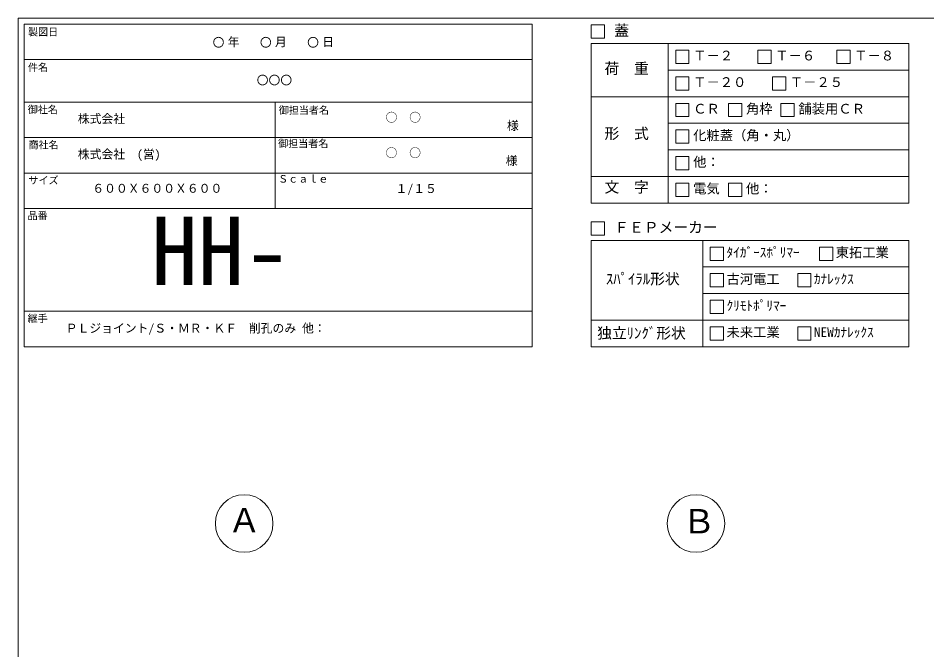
# Model space of a CAD drawing. Units: millimetres, scale not verified. Extents: x -4890 to 18494, y -2318 to 2318.
# Drawn here: x -1230 to 1846, y 181 to 2318 of the extents above; entities that cross this region are included whole.
import ezdxf
from ezdxf.enums import TextEntityAlignment as Align

# ---------------------------------------------------------------- set-up
doc = ezdxf.new("R2010")
doc.units = ezdxf.units.MM
doc.header["$LTSCALE"] = 10
for name, color, linetype, lineweight in [('0-2_waku', 7, 'Continuous', 18), ('0-3_gaikei', 7, 'Continuous', 18), ('0-E_文字１', 7, 'Continuous', 18), ('1-5_文字２', 7, 'Continuous', 5)]:
    doc.layers.add(name, color=color, linetype=linetype, lineweight=lineweight)
doc.styles.add('ＭＳ ゴシック', font='')
doc.styles.get('ＭＳ ゴシック').set_extended_font_data('MS Gothic')

msp = doc.modelspace()

# ---------------------------------------------------------------- linework, layer by layer
at = {"layer": '0-2_waku'}
for p, q in [((-1230, 2318.16), (-1230, -1956.84)), ((-1230, 2318.16), (4890, 2318.16)), ((-1210, 2298.16), (-1210, 1206.16)), ((-1210, 2298.16), (510, 2298.16)), ((-1210, 2298.16), (-1210, 1206.16)), ((-1210, 2298.16), (510, 2298.16)), ((-1210, 2298.16), (-1210, 1206.16)), ((510, 2298.16), (510, 1206.16)), ((710, 2232.38), (1785, 2232.38)), ((710, 2232.38), (710, 1692.38)), ((970.67, 2232.38), (970.67, 1692.38)), ((1785, 2232.38), (1785, 1692.38)), ((-1210, 2178.16), (510, 2178.16)), ((-1210, 2178.16), (510, 2178.16)), ((-1210, 2178.16), (510, 2178.16)), ((-1210, 2178.16), (510, 2178.16)), ((970.67, 2142.38), (1785, 2142.38)), ((-1210, 2034.16), (510, 2034.16)), ((-1210, 2034.16), (510, 2034.16)), ((-360, 2034.16), (-360, 1674.16)), ((710, 2052.38), (1785, 2052.38)), ((970.67, 1962.38), (1785, 1962.38)), ((-1210, 1914.16), (510, 1914.16)), ((970.67, 1872.38), (1785, 1872.38)), ((-1210, 1794.16), (510, 1794.16)), ((710, 1782.38), (1785, 1782.38)), ((710, 1692.38), (1785, 1692.38)), ((-1210, 1674.16), (510, 1674.16)), ((710, 1566.16), (1785, 1566.16)), ((710, 1566.16), (710, 1206.16)), ((1087.82, 1566.16), (1087.82, 1206.16)), ((1785, 1566.16), (1785, 1206.16)), ((1087.82, 1476.16), (1785, 1476.16)), ((1087.82, 1386.16), (1785, 1386.16)), ((-1210, 1326.16), (510, 1326.16)), ((710, 1296.16), (1785, 1296.16)), ((-1210, 1206.16), (510, 1206.16)), ((710, 1206.16), (1785, 1206.16)), ((710, 1206.16), (1785, 1206.16))]:
    msp.add_line(p, q, dxfattribs=at)
at = {"layer": '0-3_gaikei'}
for centre in [(-465, 608.16), (1065, 608.16)]:
    msp.add_circle(centre, 97.5, dxfattribs=at)
at = {"layer": '0-E_文字１'}
for p, q in [((710, 2295.2), (710, 2250.2)), ((710, 2250.2), (755, 2250.2)), ((995.97, 2209.88), (1040.97, 2209.88)), ((995.97, 2209.88), (995.97, 2164.88)), ((995.97, 2209.88), (995.97, 2164.88)), ((995.97, 2209.88), (1040.97, 2209.88)), ((995.97, 2209.88), (995.97, 2164.88)), ((995.97, 2209.88), (1040.97, 2209.88)), ((1040.97, 2209.88), (1040.97, 2164.88)), ((1040.97, 2209.88), (1040.97, 2164.88)), ((1040.97, 2209.88), (1040.97, 2164.88)), ((1274.05, 2209.88), (1319.05, 2209.88)), ((1274.05, 2209.88), (1274.05, 2164.88)), ((1319.05, 2209.88), (1319.05, 2164.88)), ((1541.26, 2209.88), (1586.26, 2209.88)), ((1541.26, 2209.88), (1541.26, 2164.88)), ((1586.26, 2209.88), (1586.26, 2164.88)), ((995.97, 2164.88), (1040.97, 2164.88)), ((995.97, 2164.88), (1040.97, 2164.88)), ((995.97, 2164.88), (1040.97, 2164.88)), ((1274.05, 2164.88), (1319.05, 2164.88)), ((1541.26, 2164.88), (1586.26, 2164.88)), ((995.97, 2119.88), (1040.97, 2119.88)), ((995.97, 2119.88), (995.97, 2074.88)), ((1040.97, 2119.88), (1040.97, 2074.88)), ((1323.45, 2119.88), (1368.45, 2119.88)), ((1323.45, 2119.88), (1323.45, 2074.88)), ((1368.45, 2119.88), (1368.45, 2074.88)), ((995.97, 2074.88), (1040.97, 2074.88)), ((1323.45, 2074.88), (1368.45, 2074.88)), ((995.97, 2029.88), (1040.97, 2029.88)), ((995.97, 2029.88), (995.97, 1984.88)), ((995.97, 2029.88), (995.97, 1984.88)), ((1040.97, 2029.88), (1040.97, 1984.88)), ((1040.97, 2029.88), (1040.97, 1984.88)), ((1174.96, 2029.88), (1219.96, 2029.88)), ((1174.96, 2029.88), (1174.96, 1984.88)), ((1219.96, 2029.88), (1219.96, 1984.88)), ((1352.47, 2029.88), (1397.47, 2029.88)), ((1352.47, 2029.88), (1352.47, 1984.88)), ((1397.47, 2029.88), (1397.47, 1984.88)), ((995.97, 1984.88), (1040.97, 1984.88)), ((995.97, 1984.88), (1040.97, 1984.88)), ((1174.96, 1984.88), (1219.96, 1984.88)), ((1352.47, 1984.88), (1397.47, 1984.88)), ((995.97, 1939.88), (995.97, 1894.88)), ((1040.97, 1939.88), (1040.97, 1894.88)), ((995.97, 1894.88), (1040.97, 1894.88)), ((995.97, 1849.88), (1040.97, 1849.88)), ((995.97, 1849.88), (995.97, 1804.88)), ((995.97, 1849.88), (995.97, 1804.88)), ((1040.97, 1849.88), (1040.97, 1804.88)), ((1040.97, 1849.88), (1040.97, 1804.88)), ((995.97, 1804.88), (1040.97, 1804.88)), ((995.97, 1804.88), (1040.97, 1804.88)), ((995.97, 1759.88), (995.97, 1714.88)), ((1174.96, 1759.88), (1174.96, 1714.88)), ((995.97, 1714.88), (1040.97, 1714.88)), ((1174.96, 1714.88), (1219.96, 1714.88)), ((710, 1628.98), (710, 1583.98)), ((710, 1583.98), (755, 1583.98)), ((1113.12, 1543.66), (1113.12, 1498.66)), ((1482.7, 1543.66), (1527.7, 1543.66)), ((1482.7, 1543.66), (1482.7, 1498.66)), ((1482.7, 1543.66), (1527.7, 1543.66)), ((1482.7, 1543.66), (1482.7, 1498.66)), ((1482.7, 1543.66), (1527.7, 1543.66)), ((1482.7, 1543.66), (1482.7, 1498.66)), ((1527.7, 1543.66), (1527.7, 1498.66)), ((1527.7, 1543.66), (1527.7, 1498.66)), ((1527.7, 1543.66), (1527.7, 1498.66)), ((1113.12, 1498.66), (1158.12, 1498.66)), ((1482.7, 1498.66), (1527.7, 1498.66)), ((1482.7, 1498.66), (1527.7, 1498.66)), ((1482.7, 1498.66), (1527.7, 1498.66)), ((1113.12, 1453.66), (1158.12, 1453.66)), ((1113.12, 1453.66), (1113.12, 1408.66)), ((1158.12, 1453.66), (1158.12, 1408.66)), ((1409.02, 1453.66), (1409.02, 1408.66)), ((1113.12, 1408.66), (1158.12, 1408.66)), ((1409.02, 1408.66), (1454.02, 1408.66)), ((1113.12, 1363.66), (1113.12, 1318.66)), ((1113.12, 1318.66), (1158.12, 1318.66)), ((1113.12, 1273.66), (1158.12, 1273.66)), ((1113.12, 1273.66), (1113.12, 1228.66)), ((1158.12, 1273.66), (1158.12, 1228.66)), ((1409.02, 1273.66), (1454.02, 1273.66)), ((1409.02, 1273.66), (1409.02, 1228.66)), ((1454.02, 1273.66), (1454.02, 1228.66)), ((1113.12, 1228.66), (1158.12, 1228.66)), ((1409.02, 1228.66), (1454.02, 1228.66))]:
    msp.add_line(p, q, dxfattribs=at)
for points in [[(710, 2295.2), (755, 2295.2), (755, 2250.2)], [(710, 2295.2), (755, 2295.2), (755, 2250.2)], [(995.97, 2029.88), (1040.97, 2029.88), (1040.97, 1984.88)], [(995.97, 2029.88), (995.97, 1984.88), (1040.97, 1984.88)], [(995.97, 1939.88), (1040.97, 1939.88), (1040.97, 1894.88)], [(995.97, 1849.88), (1040.97, 1849.88), (1040.97, 1804.88)], [(995.97, 1849.88), (995.97, 1804.88), (1040.97, 1804.88)], [(995.97, 1759.88), (1040.97, 1759.88), (1040.97, 1714.88)], [(1174.96, 1759.88), (1219.96, 1759.88), (1219.96, 1714.88)], [(710, 1628.98), (755, 1628.98), (755, 1583.98)], [(1113.12, 1543.66), (1158.12, 1543.66), (1158.12, 1498.66)], [(1409.02, 1453.66), (1454.02, 1453.66), (1454.02, 1408.66)], [(1113.12, 1363.66), (1158.12, 1363.66), (1158.12, 1318.66)]]:
    msp.add_lwpolyline(points, dxfattribs=at)

# ---------------------------------------------------------------- texts
at = {"layer": '0-E_文字１', "style": 'ＭＳ ゴシック'}
for s, height, p in [('製図日', 24.93, (-1196.73, 2251.72)), ('蓋', 36.66, (788.09, 2247.28)), ('\u3000\u3000年\u3000\u3000\u3000月\u3000\u3000\u3000日', 29.33, (-600.69, 2214.11)), ('Ｔ－２', 32.99, (1055.11, 2165.37)), ('Ｔ－６', 32.99, (1333.19, 2165.37)), ('Ｔ－８', 32.99, (1600.4, 2165.37)), ('件名', 24.93, (-1196.73, 2131.72)), ('荷\u3000重', 36.66, (754.96, 2118.58)), ('Ｔ－２０', 32.99, (1055.11, 2075.37)), ('Ｔ－２５', 32.99, (1382.59, 2075.37)), ('角枠', 32.99, (1234.11, 1985.37)), ('舗装用ＣＲ', 32.99, (1411.61, 1985.37)), ('御社名', 24.93, (-1197.7, 1988.71)), ('御担当者名', 24.93, (-347.79, 1986.5)), ('御担当者名', 24.93, (-347.79, 1986.5)), ('ＣＲ', 32.99, (1055.11, 1985.37)), ('様', 29.33, (424.95, 1931)), ('形\u3000式', 36.66, (754.96, 1898.62)), ('化粧蓋（角・丸）', 32.99, (1055.11, 1895.37)), ('御担当者名', 24.93, (-350.01, 1874.19)), ('商社名', 24.93, (-1195.1, 1869.67)), ('様', 29.33, (420.46, 1812.08)), ('他：', 32.99, (1055.11, 1805.37)), ('サイズ', 24.93, (-1195.1, 1749.67)), ('Ｓｃａｌｅ', 24.93, (-350.01, 1754.19)), ('６００Ｘ６００Ｘ６００', 29.33, (-979.05, 1718.63)), ('１/１５', 29.33, (47.55, 1717.68)), ('文\u3000字', 36.66, (754.96, 1717.14)), ('電気', 32.99, (1055.11, 1715.37)), ('他：', 32.99, (1234.11, 1715.37)), ('品番', 24.93, (-1198.1, 1630.02)), ('HH-', 230.9, (-779.27, 1346)), ('ＦＥＰメーカー', 36.66, (788.09, 1581.06)), ('ﾀｲｶﾞｰｽﾎﾟﾘﾏｰ', 32.99, (1168.09, 1499.15)), ('東拓工業', 32.99, (1537.67, 1499.15)), ('ｽﾊﾟｲﾗﾙ形状', 36.66, (759.62, 1406.5)), ('古河電工', 32.99, (1168.09, 1409.15)), ('ｶﾅﾚｯｸｽ', 32.99, (1463.99, 1409.15)), ('ｸﾘﾓﾄﾎﾟﾘﾏｰ', 32.99, (1168.09, 1319.15)), ('継手', 24.93, (-1198.1, 1282.02)), ('ＰＬジョイント/Ｓ・ＭＲ・ＫＦ\u3000削孔のみ 他：', 29.33, (-1069.01, 1245.37)), ('独立ﾘﾝｸﾞ形状', 36.66, (730.09, 1223.02)), ('未来工業', 32.99, (1168.09, 1229.15)), ('NEWｶﾅﾚｯｸｽ', 32.99, (1463.99, 1229.15)), ('Ａ', 82.48, (-520.39, 553.5)), ('Ｂ', 82.48, (1018.17, 549.79))]:
    msp.add_text(s, height=height, dxfattribs=at).set_placement(p, align=Align.BOTTOM_LEFT)
at = {"layer": '1-5_文字２', "style": 'ＭＳ ゴシック'}
for s, p in [('\u3000\u3000〇\u3000\u3000\u3000〇\u3000\u3000\u3000〇', (-651.73, 2212.17)), ('〇〇〇', (-422.49, 2084.5)), ('○\u3000○', (13.78, 1958.63)), ('株式会社', (-1028, 1954.25)), ('株式会社\u3000(営)', (-1028, 1834.25)), ('○\u3000○', (13.78, 1838.63))]:
    msp.add_text(s, height=29.33, dxfattribs=at).set_placement(p, align=Align.BOTTOM_LEFT)

doc.saveas('drawing.dxf')
